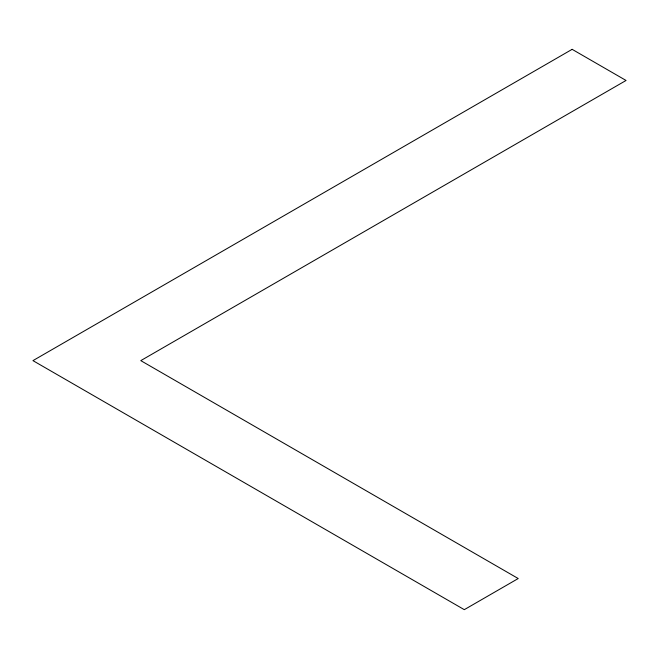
<?xml version="1.0" encoding="UTF-8"?>
<svg xmlns="http://www.w3.org/2000/svg" width="659" height="659" viewBox="0 0 659 659"><rect width="100%" height="100%" fill="white"/><g stroke="black" fill="none" stroke-linecap="round" stroke-linejoin="round"><path stroke-width="0.99" d="M572.136 49.334L32.95 360.63L464.298 609.666L518.213 578.536L140.787 360.63L626.05 80.464L572.136 49.334"/></g></svg>
